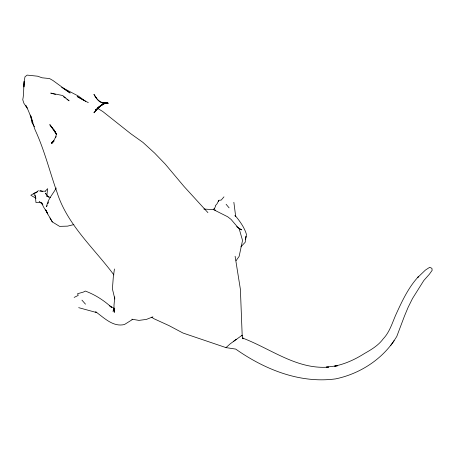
<?xml version="1.0" encoding="UTF-8"?>
<svg xmlns="http://www.w3.org/2000/svg" width="455" height="455" viewBox="0 0 455 455"><rect width="100%" height="100%" fill="white"/><g stroke="black" fill="none" stroke-linecap="round" stroke-linejoin="round"><path stroke-width="0.68" d="M114.444 309.844L114.25 312.403L113.966 305.629L114.757 296.899M46.893 195.178L47.621 188.66L45.392 191.123M114.432 268.996L113.289 277.294L112.408 288.925L114.853 299.032M218.571 201.554L218.787 200.308L221.204 200.092L223.974 196.844M245.49 239.256L246.03 236.515L245.194 242.27L240.866 246.832M245.967 237.044L246.479 234.45C244.318 227.284 239.785 221.022 234.996 215.346L235.383 216.682M245.478 239.381L245.717 238.255M47.092 205.524L46.598 206.706C47.599 199.375 52.916 194.188 56.255 188M47.838 203.749L48.577 201.975M114.33 308.49L113.016 311.334L114.432 308.689M218.787 200.308L217.109 203.698L215.226 205.922M215.562 206.388L214.379 208.606L213.287 209.3M55.55 137.7L56.204 136.551M394.047 340.761L396.777 336.455L404.478 316.054L408.124 307.318L412.537 298.457L423.793 280.536L429.366 274.24L432.165 270.293L431.897 268.336L429.702 267.29L425.425 270.082L417.491 277.664L418.771 276.282C408.982 286.701 402.686 299.834 396.777 312.71C392.585 321.531 390.162 331.598 383.229 338.816C378.446 345.396 371.405 349.582 364.438 353.524C355.27 359.342 345.317 363.977 334.624 366.121L337.434 365.786L326.246 367.105L328.624 367.105C296.74 369.688 270.725 348.621 242.367 337.968L243.175 338.838L242.123 335.244L230.196 343.843L225.987 347.609L235.73 349.099C264.554 369.38 299.89 383.736 335.682 378.873C358.841 374.027 380.664 360.457 394.047 340.761L390.799 345.379M236.065 260.704L239.12 256.432L242.543 240.445L239.228 228.962L231.055 219.401L227.659 216.756L213.588 209.67L203.868 209.044M241.804 335.921L242.185 335.409L240.394 289.334L235.11 256.256M94.1 112.8L98.729 107.312M93.901 112.624L97.364 108.711M53.957 140.931L51.716 143.297L52.757 142.358M96.898 109.024L95.561 110.372L102.017 104.735L97.632 107.96L104.326 103.66L106.026 103.194L103.234 103.962L104.326 103.66L98.07 107.391M34.409 193.728L35.729 192.402L37.634 191.703M36.201 192.71L38.396 190.571M53.224 141.841L51.716 143.297C53.787 140.731 55.726 137.757 56.323 134.487L54.008 129.954L56.443 134.214L49.794 124.647L53.428 129.493M96.432 109.211L95.385 110.173L102.017 104.735M53.673 140.993L51.631 142.699L52.734 141.994M236.276 339.271L233.705 341.21M33.522 194.131L35.729 192.402L30.809 195.24L35.99 198.3M53.753 141.067L51.631 142.699L53.389 141.494M132.786 319.308L124.465 324.517C113.124 327.27 104.286 317.948 95.846 311.902M99.196 106.606L100.322 105.856M53.912 140.942L52.126 142.085L53.957 141.01M74.142 297.411L78.226 295.42L77.566 293.725L83.413 292.07L85.335 291.069C94.879 294.59 104.013 300.419 111.577 307.398L110.087 306.221M113.449 308.82L114.757 308.291M152.903 316.839L146.453 319.393L138.934 320.394L131.842 319.183M73.881 224.571L67.579 226.135L59.571 226.368L52.297 221.904L50.01 217.939M226.397 347.757L183.007 333.037L168.959 325.592L153.904 318.71L151.566 317.203M39.818 191.259L45.489 191.185M40.688 202.503L35.973 202.577L35.456 197.356L34.751 194.649L35.803 197.658M78.675 307.66L96.813 312.613L95.658 311.88M55.47 94.424L50.727 93.093L62.705 95.533L69.109 100.828L66.93 99.23M39.869 190.304L42.52 191.333M50.545 197.538L46.581 195.98L47.633 196.628M236.589 226.636L241.616 229.883L239.734 228.939M109.604 305.828L114.262 308.353M84.414 100.726L77.122 96.505L88.327 102.659M97.359 108.193L102.773 111.509L130.704 133.673L142.961 142.415L154.66 153.113L165.222 164.073L183.996 186.436L207.912 212.621M63.66 96.835L65.292 98.03M85.631 101.425L78.55 96.164L61.59 87.286L70.161 93.025L52.939 80.495L49.561 78.561L42.127 77.799L37.594 76.201L27.152 75.109L24.991 76.776L24.16 81.485L23.91 86.973L24.206 81.303C23.467 87.468 24.035 93.599 22.75 99.747L23.956 103.399L27.237 108.108M85.5 304.167L81.94 300.141M39.193 201.303L42.872 204.847L41.541 202.538L43.435 206.798L47.491 213.167M226.112 204.278L229.093 207.85M50.141 125.091L54.327 130.403M48.691 197.277L45.449 193.142L46.45 194.859M113.904 274.928C93.969 248.032 67.221 224.941 56.926 192.021C49.595 171.307 44.328 149.712 35.052 129.772C32.112 121.621 30.076 113.096 25.798 105.492L26.947 107.585M55.009 131.472L55.692 132.547M34.483 126.7L31.964 122.577L30.582 115.007M47.547 213.145L45.682 209.903L47.718 213.947M47.036 212.769L52.297 221.904M55.118 131.546L56.596 134.458M32.993 123.089L31.071 116.389M214.658 208.811L215.175 210.597M233.864 202.299L235.701 216.637M107.363 103.012L104.639 103.308L108.102 103.097L103.24 103.126L108.165 103.257L104.622 103.046L107.363 103.012M107.403 103.365L102.358 102.91L103.08 103.057C98.416 102.449 96.284 97.876 93.929 94.367L96.596 98.394L95.129 96.301C97.723 100.811 102.096 103.632 107.403 103.365"/></g></svg>
